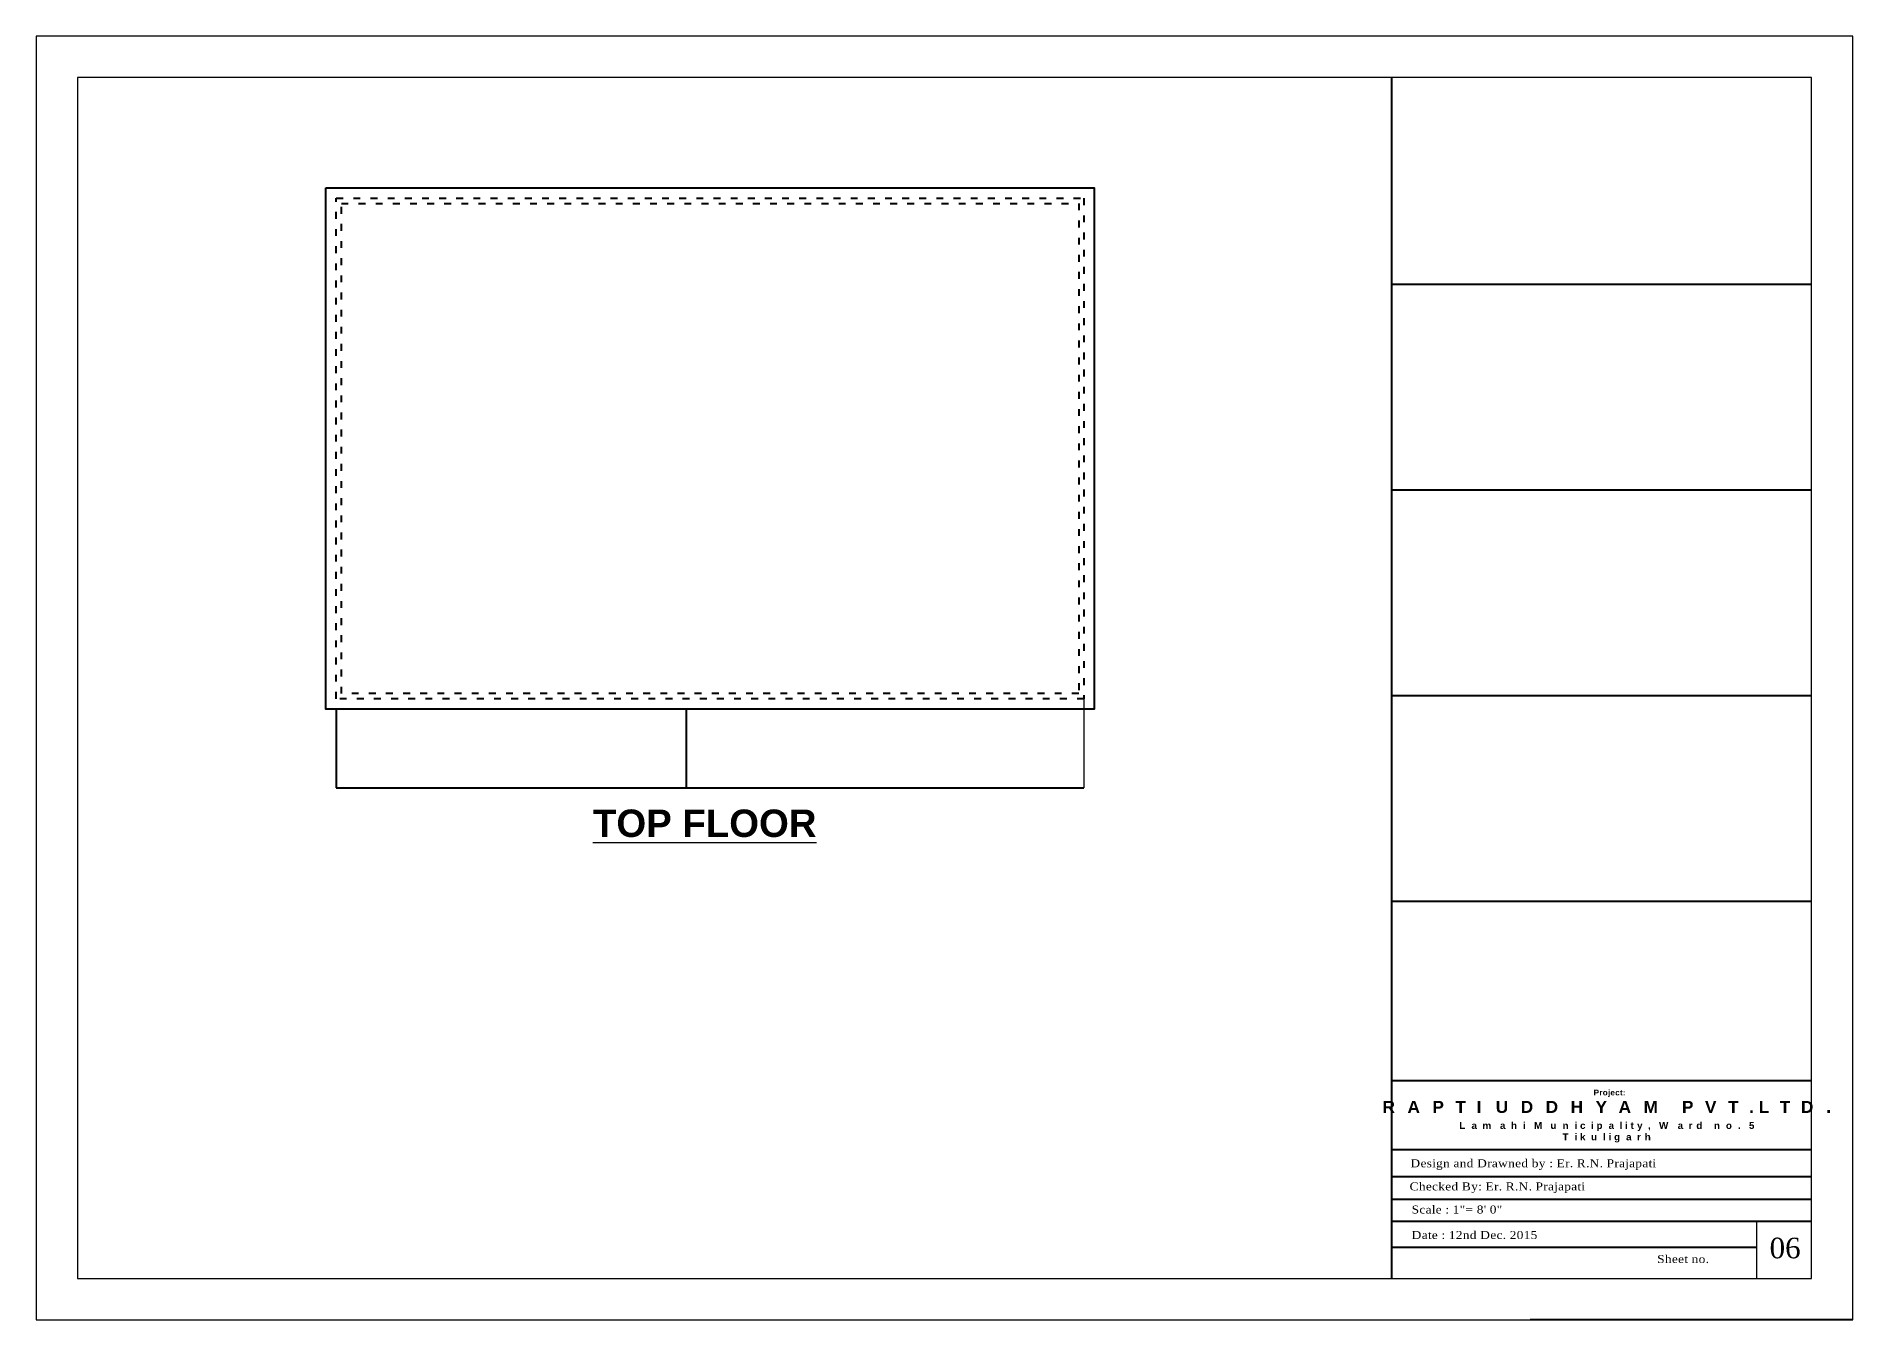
# Model space of a CAD drawing. Extents: x -2338379 to 930990, y -818978 to 106940.
# Drawn here: x 381195 to 384372, y -199437 to -197191 of the extents above; entities that cross this region are included whole.
import ezdxf

# ---------------------------------------------------------------- set-up
doc = ezdxf.new("R2010")
doc.units = 0
doc.header["$MEASUREMENT"] = 0
doc.linetypes.add('ACAD_ISO03W100', pattern=[30, 12, -18])
doc.layers.get('0').update_dxf_attribs({"linetype": 'CONTINUOUS', "lineweight": 30})
doc.layers.add('DIM', color=6, linetype='CONTINUOUS', lineweight=20)
doc.layers.add('way', color=252, linetype='CONTINUOUS', lineweight=120)
doc.layers.add('dotline', color=113, linetype='ACAD_ISO03W100')
doc.styles.get("Standard").update_dxf_attribs({"font": 'times.ttf', "height": 6})
doc.linetypes.add('ZIGZAG', pattern='A,0.0001,-0.2,[131,ltypeshp.shx,S=0.2,R=0,X=-0.2,Y=0],-0.4,[131,ltypeshp.shx,S=0.2,R=180,X=0.2,Y=0],-0.2', length=0.8001)

msp = doc.modelspace()

# ---------------------------------------------------------------- linework, layer by layer
at = {"lineweight": 40}
for p, q in [((383565.57, -197262.64), (383565.57, -199365.04)), ((381719.33, -198368.13), (381719.33, -198506.13)), ((382331.33, -198368.13), (382331.33, -198506.13)), ((381719.33, -198506.13), (382331.33, -198506.13))]:
    msp.add_line(p, q, dxfattribs=at)
for p, q in [((383027.33, -198350.13), (383027.33, -198506.13)), ((384203.72, -199265.24), (384203.72, -199365.04))]:
    msp.add_line(p, q)
at = {"color": 3}
for points in [[(384372.2, -199437.04), (384372.2, -197190.64), (381194.6, -197190.64), (381194.6, -199437.04)], [(384300.2, -199365.04), (384300.2, -197262.64), (381266.6, -197262.64), (381266.6, -199365.04)]]:
    msp.add_lwpolyline(points, close=True, dxfattribs=at)
at = {"lineweight": 40}
msp.add_lwpolyline([(381701.33, -197456.13), (383045.33, -197456.13), (383045.33, -198368.13), (381701.33, -198368.13)], close=True, dxfattribs=at)
at = {"linetype": 'ACAD_ISO03W100', "lineweight": 40}
msp.add_lwpolyline([(381719.33, -197474.13), (383027.33, -197474.13), (383027.33, -198350.13), (381719.33, -198350.13)], close=True, dxfattribs=at)
at = {"lineweight": 40}
for points in [[(384300.2, -197625.04), (383565.57, -197625.04)], [(384300.2, -197985.04), (383565.57, -197985.04)], [(384300.2, -198345.04), (383565.57, -198345.04)], [(384300.2, -198705.04), (383565.57, -198705.04)], [(384300.2, -199018.98), (383565.57, -199018.98)], [(384300.2, -199018.98), (383565.57, -199018.98)], [(384300.2, -199139.5), (383565.57, -199139.5)], [(384300.2, -199187.23), (383565.57, -199187.23)], [(384300.2, -199226.54), (383565.57, -199226.54)], [(384300.2, -199265.24), (383565.57, -199265.24)], [(384203.72, -199310.63), (383565.57, -199310.63)], [(384372.2, -199437.04), (383808.16, -199437.04)]]:
    msp.add_lwpolyline(points, dxfattribs=at)
at = {"layer": 'dotline', "linetype": 'ZIGZAG', "lineweight": 40, "ltscale": 0.3}
msp.add_line((382331.33, -198506.13), (383027.33, -198506.13), dxfattribs=at)
at = {"layer": 'way', "linetype": 'ACAD_ISO03W100', "lineweight": 40}
msp.add_lwpolyline([(381728.33, -197483.13), (383018.33, -197483.13), (383018.33, -198341.13), (381728.33, -198341.13)], close=True, dxfattribs=at)

# ---------------------------------------------------------------- texts
for s, insert, char_height, width, attachment_point in [('{\\fArial|b1|i0|c0|p34;\\L\\C1;TOP FLOOR}', (382168.42, -198544.1), 48, 849.6948, 1), ('\\pi-24,l24,t24;{\\fArial Black|b1|i0|c0|p34;\\W0.9;\\T1.05;Project:\\P\\H2.1x;\\T2;RAPTI UDDHYAM PVT.LTD\\H1.143x;.\\H0.5208x;\\O\\P\\H0.9599x;\\oLamahi Municipality, Ward no. 5\\PTikuligarh}', (383947.06, -199034.43), 10, 762.9723, 2), ('\\pi-42,l42,t42;{\\W1.1;\\T1.05;Design and Drawned by : Er. R.N. Prajapati}', (383598.61, -199156.3), 14, 478.4843, 1), ('\\pi-42,l42,t42;{\\W1.1;\\T1.05;Checked By: Er. R.N. Prajapati}', (383597.05, -199196.75), 14, 478.4843, 1), ('\\pi-42,l42,t42;{\\W1.1;\\T1.05;Scale : 1"= 8\' 0"}', (383600.67, -199237.22), 14, 478.4843, 1), ('\\pi-42,l42,t42;{\\W1.1;\\T1.05;Date : 12nd Dec. 2015}', (383600.67, -199281.81), 14, 478.4843, 1), ('\\pi-42,l42,t42;{\\W1.1;\\T1.05;Sheet no.}', (384030.17, -199323.84), 14, 478.4843, 1)]:
    msp.add_mtext(s, dxfattribs=dict(insert=insert, char_height=char_height, width=width, attachment_point=attachment_point))
at = {"layer": 'DIM', "color": 0, "lineweight": 80, "insert": (384226.83, -199293.56), "char_height": 36, "width": 54.6723, "attachment_point": 1}
msp.add_mtext('06', dxfattribs=at)

doc.saveas('drawing.dxf')
